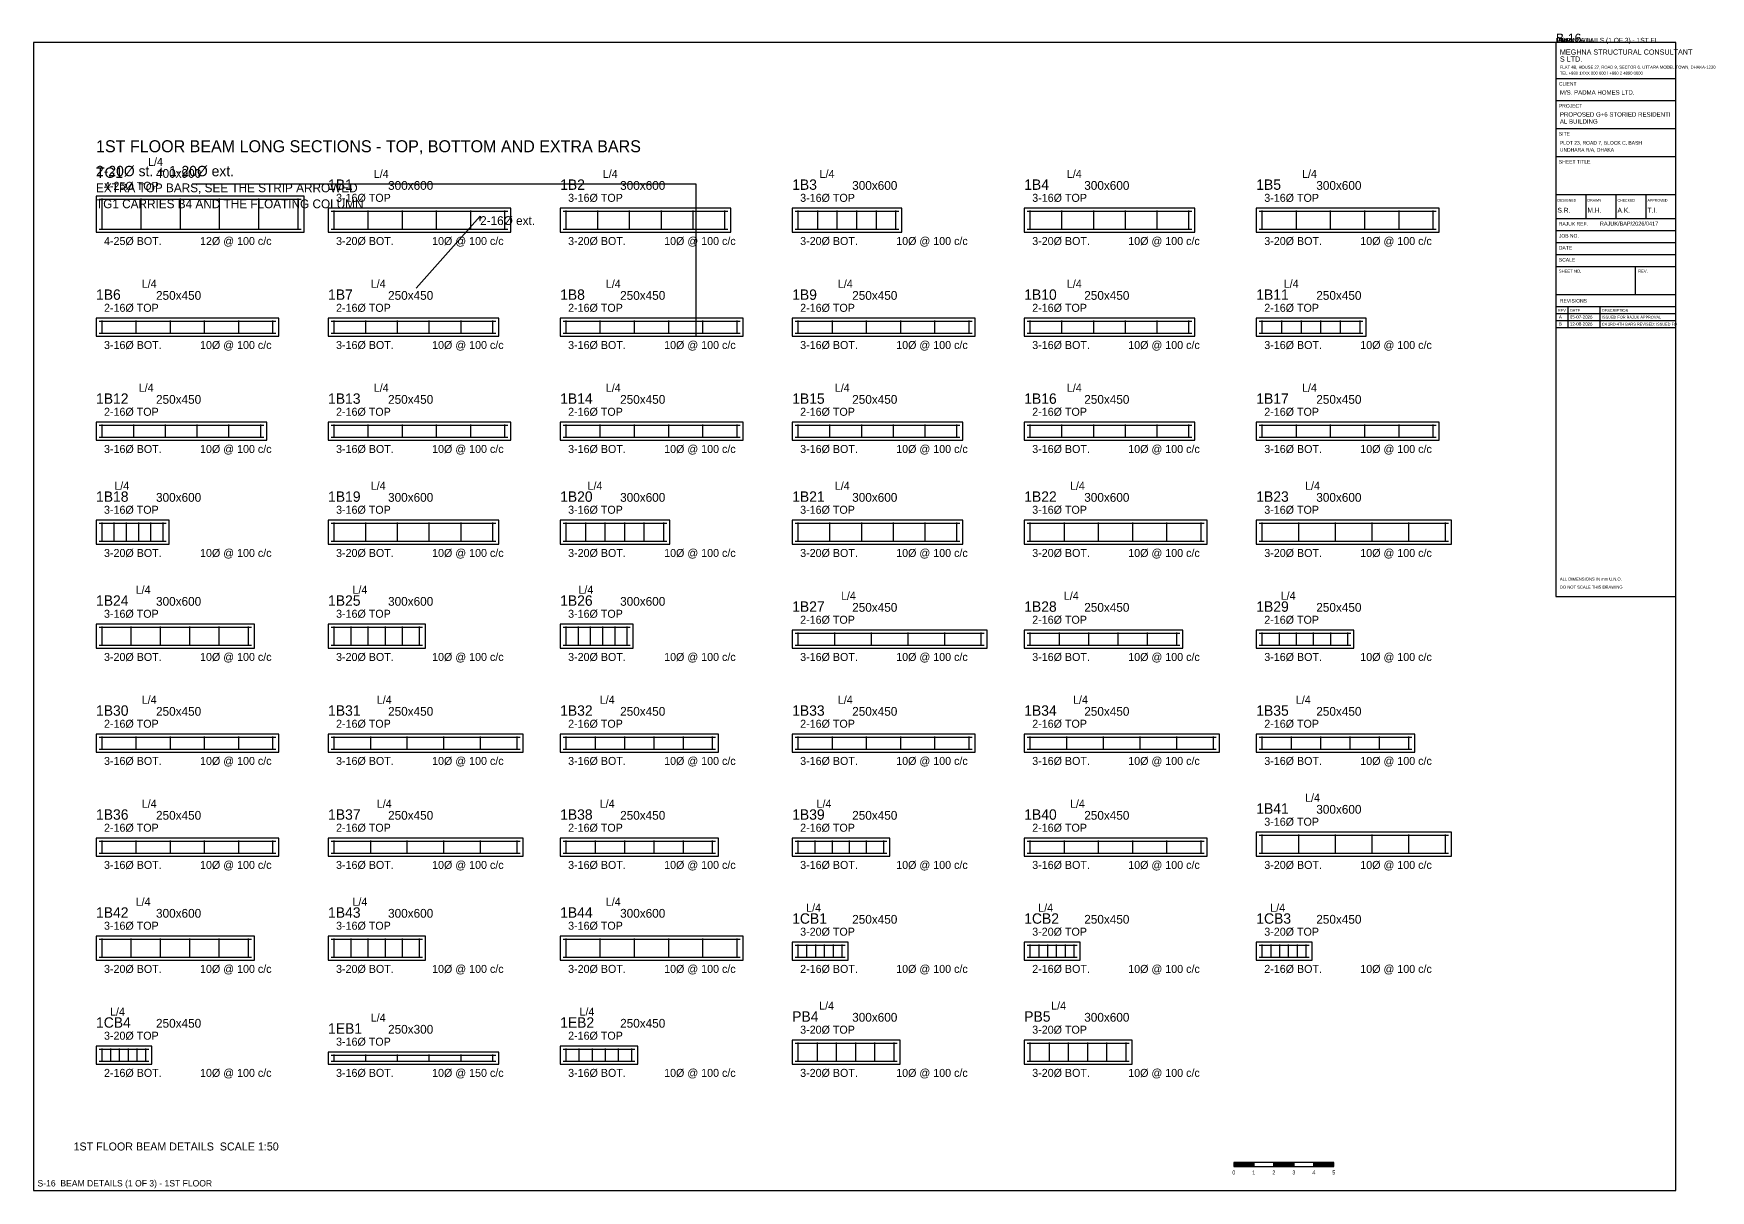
# Model space of a CAD drawing. Extents: x 1000 to 743527, y -207200 to 58857.
# Drawn here: x 1000 to 84827, y -137800 to -79943 of the extents above; entities that cross this region are included whole.
import ezdxf
from ezdxf import colors
from ezdxf.entities.mleader import LeaderData, LeaderLine
from ezdxf.enums import TextEntityAlignment as Align
from ezdxf.math import Vec2, Vec3

# ---------------------------------------------------------------- set-up
doc = ezdxf.new("R2010")
doc.units = 0
for name, color, linetype in [('Beam Line', 4, 'Continuous'), ('Dimension', 6, 'Continuous'), ('Rod-1', 6, 'Continuous'), ('Rod-2', 2, 'Continuous'), ('Rod-Stirrup', 3, 'Continuous'), ('Sheet', 7, 'Continuous'), ('Text-1', 7, 'Continuous'), ('Text-2', 7, 'Continuous'), ('TITLE', 7, 'Continuous')]:
    doc.layers.add(name, color=color, linetype=linetype)
doc.styles.add('OpenSansCondensed-Light', font='OpenSansCondensed-Light.ttf')
doc.dimstyles.new('EZDXF', dxfattribs={"dimtxt": 0.25, "dimasz": 0.175, "dimexe": 0.375, "dimexo": 0.125, "dimgap": 0.1, "dimtad": 1, "dimlfac": 100, "dimzin": 12, "dimdsep": 46, "dimtxsty": 'OpenSansCondensed-Light', "dimblk": 'ARCHTICK', "dimcen": 2.5, "dimazin": 3, "dimtfac": 0.5, "dimtmove": 2, "dimatfit": 3})

# ---------------------------------------------------------------- blocks, each defined once
blk = doc.blocks.new('TITLE_BLOCK')
at = {"layer": 'TITLE'}
for p, q in [((0, -18), (60, -18)), ((0, -29), (60, -29)), ((0, -43), (60, -43)), ((0, -57), (60, -57)), ((0, -76), (60, -76)), ((0, -76), (0, -88)), ((15, -76), (15, -88)), ((30, -76), (30, -88)), ((45, -76), (45, -88)), ((0, -88), (60, -88)), ((0, -94), (60, -94)), ((0, -100), (60, -100)), ((0, -106), (60, -106)), ((0, -112), (60, -112)), ((39.6, -112), (39.6, -126)), ((0, -126), (60, -126)), ((0, -132), (60, -132)), ((0, -132), (60, -132)), ((6, -132), (6, -142.5)), ((22, -132), (22, -142.5)), ((0, -135.5), (60, -135.5)), ((0, -139), (60, -139)), ((0, -142.5), (60, -142.5))]:
    blk.add_line(p, q, dxfattribs=at)
blk.add_lwpolyline([(0, -277), (60, -277), (60, 0), (0, 0)], close=True, dxfattribs=at)
at = {"layer": 'Text-1'}
for tag, height in [('JOBNO', 2), ('SCALE', 2), ('SHEETTITLE', 2.4), ('SHEETTITLE2', 2.4), ('DATE', 2), ('SHEETNO', 4.5), ('REV', 4.5)]:
    blk.add_attdef(tag, (0, 0), '', height=height, dxfattribs=at)
at = {"layer": 'TITLE'}
for s, height, p in [('S LTD.', 2.6, (2, -9.5)), ('MEGHNA STRUCTURAL CONSULTANT', 2.6, (2, -6)), ('TEL +880 1XXX 000 000 / +880 2 4890 0000', 1.5, (2, -16)), ('FLAT 4B, HOUSE 27, ROAD 9, SECTOR 6, UTTARA MODEL TOWN, DHAKA-1230', 1.5, (2, -13)), ('CLIENT', 1.8, (1.5, -21.5)), ('M/S. PADMA HOMES LTD.', 2.2, (2, -26)), ('PROJECT', 1.8, (1.5, -32.5)), ('AL BUILDING', 2.2, (2, -40.5)), ('PROPOSED G+6 STORIED RESIDENTI', 2.2, (2, -37)), ('SITE', 1.8, (1.5, -46.5)), ('PLOT 23, ROAD 7, BLOCK C, BASH', 1.8, (2, -51)), ('SHEET TITLE', 1.8, (1.5, -60.5)), ('UNDHARA R/A, DHAKA', 1.8, (2, -54.5)), ('DESIGNED', 1.3, (0.8, -79.5)), ('S.R.', 2.4, (0.8, -85)), ('DRAWN', 1.3, (15.8, -79.5)), ('M.H.', 2.4, (15.8, -85)), ('A.K.', 2.4, (30.8, -85)), ('CHECKED', 1.3, (30.8, -79.5)), ('APPROVED', 1.3, (45.8, -79.5)), ('T.I.', 2.4, (45.8, -85)), ('RAJUK REF.', 1.8, (1.5, -91.5)), ('RAJUK/BAP/2026/0417', 2, (22, -91.5)), ('JOB NO.', 1.8, (1.5, -97.5)), ('SCALE', 1.8, (1.5, -109.5)), ('DATE', 1.8, (1.5, -103.5)), ('SHEET NO.', 1.5, (1.5, -115)), ('REV.', 1.5, (41.1, -115)), ('REV', 1.4, (1, -134.6)), ('REVISIONS', 1.8, (2, -130)), ('DATE', 1.4, (7, -134.6)), ('DESCRIPTION', 1.4, (23, -134.6)), ('ALL DIMENSIONS IN mm U.N.O.', 1.5, (2, -269)), ('DO NOT SCALE THIS DRAWING', 1.5, (2, -273))]:
    blk.add_text(s, height=height, dxfattribs=at).set_placement(p)
blk = doc.blocks.new('SCALE_BAR')
at = {"layer": 'Sheet'}
h = blk.add_hatch(color=7, dxfattribs=at)
h.dxf.hatch_style = 1
h.paths.add_polyline_path([(0, 0), (10, 0), (10, 2), (0, 2)])
h = blk.add_hatch(color=7, dxfattribs=at)
h.dxf.hatch_style = 1
h.paths.add_polyline_path([(20, 0), (30, 0), (30, 2), (20, 2)])
h = blk.add_hatch(color=7, dxfattribs=at)
h.dxf.hatch_style = 1
h.paths.add_polyline_path([(40, 0), (50, 0), (50, 2), (40, 2)])
for points in [[(0, 0), (10, 0), (10, 2), (0, 2)], [(10, 0), (20, 0), (20, 2), (10, 2)], [(20, 0), (30, 0), (30, 2), (20, 2)], [(30, 0), (40, 0), (40, 2), (30, 2)], [(40, 0), (50, 0), (50, 2), (40, 2)]]:
    blk.add_lwpolyline(points, close=True, dxfattribs=at)
for s, p in [('0', (0, -4)), ('1', (10, -4)), ('2', (20, -4)), ('3', (30, -4)), ('4', (40, -4)), ('5', (50, -4))]:
    blk.add_text(s, height=2, dxfattribs=at).set_placement(p, align=Align.CENTER)
at = {"layer": 'Text-1'}
blk.add_attdef('UNIT', (0, 0), '', height=2, dxfattribs=at)
blk = doc.blocks.new('_ARCHTICK')
at = {"color": 0, "linetype": 'BYBLOCK', "const_width": 0.15}
blk.add_lwpolyline([(-0.5, -0.5), (0.5, 0.5)], dxfattribs=at)

msp = doc.modelspace()

# ---------------------------------------------------------------- linework, layer by layer
at = {"layer": 'Beam Line'}
for points in [[(4123.2, -89880), (14523.2, -89880), (14523.2, -88080), (4123.2, -88080)], [(15723.2, -89880), (24867.2, -89880), (24867.2, -88680), (15723.2, -88680)], [(27323.2, -89880), (35857.6, -89880), (35857.6, -88680), (27323.2, -88680)], [(38923.2, -89880), (44409.6, -89880), (44409.6, -88680), (38923.2, -88680)], [(50523.2, -89880), (59057.6, -89880), (59057.6, -88680), (50523.2, -88680)], [(62123.2, -89880), (71267.2, -89880), (71267.2, -88680), (62123.2, -88680)], [(4123.2, -95080), (13267.2, -95080), (13267.2, -94180), (4123.2, -94180)], [(15723.2, -95080), (24257.6, -95080), (24257.6, -94180), (15723.2, -94180)], [(27323.2, -95080), (36467.2, -95080), (36467.2, -94180), (27323.2, -94180)], [(38923.2, -95080), (48067.2, -95080), (48067.2, -94180), (38923.2, -94180)], [(50523.2, -95080), (59057.6, -95080), (59057.6, -94180), (50523.2, -94180)], [(62123.2, -95080), (67609.6, -95080), (67609.6, -94180), (62123.2, -94180)], [(4123.2, -100280), (12657.6, -100280), (12657.6, -99380), (4123.2, -99380)], [(15723.2, -100280), (24867.2, -100280), (24867.2, -99380), (15723.2, -99380)], [(27323.2, -100280), (36467.2, -100280), (36467.2, -99380), (27323.2, -99380)], [(38923.2, -100280), (47457.6, -100280), (47457.6, -99380), (38923.2, -99380)], [(50523.2, -100280), (59057.6, -100280), (59057.6, -99380), (50523.2, -99380)], [(62123.2, -100280), (71267.2, -100280), (71267.2, -99380), (62123.2, -99380)], [(4123.2, -105480), (7780.8, -105480), (7780.8, -104280), (4123.2, -104280)], [(15723.2, -105480), (24257.6, -105480), (24257.6, -104280), (15723.2, -104280)], [(27323.2, -105480), (32809.6, -105480), (32809.6, -104280), (27323.2, -104280)], [(38923.2, -105480), (47457.6, -105480), (47457.6, -104280), (38923.2, -104280)], [(50523.2, -105480), (59667.2, -105480), (59667.2, -104280), (50523.2, -104280)], [(62123.2, -105480), (71876.8, -105480), (71876.8, -104280), (62123.2, -104280)], [(4123.2, -110680), (12048, -110680), (12048, -109480), (4123.2, -109480)], [(15723.2, -110680), (20600, -110680), (20600, -109480), (15723.2, -109480)], [(27323.2, -110680), (30980.8, -110680), (30980.8, -109480), (27323.2, -109480)], [(38923.2, -110680), (48676.8, -110680), (48676.8, -109780), (38923.2, -109780)], [(50523.2, -110680), (58448, -110680), (58448, -109780), (50523.2, -109780)], [(62123.2, -110680), (67000, -110680), (67000, -109780), (62123.2, -109780)], [(4123.2, -115880), (13267.2, -115880), (13267.2, -114980), (4123.2, -114980)], [(15723.2, -115880), (25476.8, -115880), (25476.8, -114980), (15723.2, -114980)], [(27323.2, -115880), (35248, -115880), (35248, -114980), (27323.2, -114980)], [(38923.2, -115880), (48067.2, -115880), (48067.2, -114980), (38923.2, -114980)], [(50523.2, -115880), (60276.8, -115880), (60276.8, -114980), (50523.2, -114980)], [(62123.2, -115880), (70048, -115880), (70048, -114980), (62123.2, -114980)], [(4123.2, -121080), (13267.2, -121080), (13267.2, -120180), (4123.2, -120180)], [(15723.2, -121080), (25476.8, -121080), (25476.8, -120180), (15723.2, -120180)], [(27323.2, -121080), (35248, -121080), (35248, -120180), (27323.2, -120180)], [(38923.2, -121080), (43800, -121080), (43800, -120180), (38923.2, -120180)], [(50523.2, -121080), (59667.2, -121080), (59667.2, -120180), (50523.2, -120180)], [(62123.2, -121080), (71876.8, -121080), (71876.8, -119880), (62123.2, -119880)], [(4123.2, -126280), (12048, -126280), (12048, -125080), (4123.2, -125080)], [(15723.2, -126280), (20600, -126280), (20600, -125080), (15723.2, -125080)], [(27323.2, -126280), (36467.2, -126280), (36467.2, -125080), (27323.2, -125080)], [(38923.2, -126280), (41721.2, -126280), (41721.2, -125380), (38923.2, -125380)], [(50523.2, -126280), (53321.2, -126280), (53321.2, -125380), (50523.2, -125380)], [(62123.2, -126280), (64921.2, -126280), (64921.2, -125380), (62123.2, -125380)], [(4123.2, -131480), (6921.2, -131480), (6921.2, -130580), (4123.2, -130580)], [(27323.2, -131480), (31202.7, -131480), (31202.7, -130580), (27323.2, -130580)], [(38923.2, -131480), (44316.3, -131480), (44316.3, -130280), (38923.2, -130280)], [(50523.2, -131480), (55916.3, -131480), (55916.3, -130280), (50523.2, -130280)], [(15723.2, -131480), (24257.6, -131480), (24257.6, -130880), (15723.2, -130880)]]:
    msp.add_lwpolyline(points, close=True, dxfattribs=at)
at = {"layer": 'Rod-1'}
for p, q in [((4275.2, -88232), (14371.2, -88232)), ((15875.2, -88832), (24715.2, -88832)), ((27475.2, -88832), (35705.6, -88832)), ((39075.2, -88832), (44257.6, -88832)), ((50675.2, -88832), (58905.6, -88832)), ((62275.2, -88832), (71115.2, -88832)), ((4275.2, -94332), (13115.2, -94332)), ((15875.2, -94332), (24105.6, -94332)), ((27475.2, -94332), (36315.2, -94332)), ((39075.2, -94332), (47915.2, -94332)), ((50675.2, -94332), (58905.6, -94332)), ((62275.2, -94332), (67457.6, -94332)), ((4275.2, -99532), (12505.6, -99532)), ((15875.2, -99532), (24715.2, -99532)), ((27475.2, -99532), (36315.2, -99532)), ((39075.2, -99532), (47305.6, -99532)), ((50675.2, -99532), (58905.6, -99532)), ((62275.2, -99532), (71115.2, -99532)), ((4275.2, -104432), (7628.8, -104432)), ((15875.2, -104432), (24105.6, -104432)), ((27475.2, -104432), (32657.6, -104432)), ((39075.2, -104432), (47305.6, -104432)), ((50675.2, -104432), (59515.2, -104432)), ((62275.2, -104432), (71724.8, -104432)), ((4275.2, -109632), (11896, -109632)), ((15875.2, -109632), (20448, -109632)), ((27475.2, -109632), (30828.8, -109632)), ((39075.2, -109932), (48524.8, -109932)), ((50675.2, -109932), (58296, -109932)), ((62275.2, -109932), (66848, -109932)), ((4275.2, -115132), (13115.2, -115132)), ((15875.2, -115132), (25324.8, -115132)), ((27475.2, -115132), (35096, -115132)), ((39075.2, -115132), (47915.2, -115132)), ((50675.2, -115132), (60124.8, -115132)), ((62275.2, -115132), (69896, -115132)), ((4275.2, -120332), (13115.2, -120332)), ((15875.2, -120332), (25324.8, -120332)), ((27475.2, -120332), (35096, -120332)), ((39075.2, -120332), (43648, -120332)), ((50675.2, -120332), (59515.2, -120332)), ((62275.2, -120032), (71724.8, -120032)), ((4275.2, -125232), (11896, -125232)), ((15875.2, -125232), (20448, -125232)), ((27475.2, -125232), (36315.2, -125232)), ((39075.2, -125532), (41569.2, -125532)), ((50675.2, -125532), (53169.2, -125532)), ((62275.2, -125532), (64769.2, -125532)), ((4275.2, -130732), (6769.2, -130732)), ((27475.2, -130732), (31050.7, -130732)), ((39075.2, -130432), (44164.3, -130432)), ((50675.2, -130432), (55764.3, -130432)), ((15875.2, -131032), (24105.6, -131032))]:
    msp.add_line(p, q, dxfattribs=at)
at = {"layer": 'Rod-2'}
for p, q in [((4275.2, -89728), (14371.2, -89728)), ((15875.2, -89728), (24715.2, -89728)), ((27475.2, -89728), (35705.6, -89728)), ((39075.2, -89728), (44257.6, -89728)), ((50675.2, -89728), (58905.6, -89728)), ((62275.2, -89728), (71115.2, -89728)), ((4275.2, -94928), (13115.2, -94928)), ((15875.2, -94928), (24105.6, -94928)), ((27475.2, -94928), (36315.2, -94928)), ((39075.2, -94928), (47915.2, -94928)), ((50675.2, -94928), (58905.6, -94928)), ((62275.2, -94928), (67457.6, -94928)), ((4275.2, -100128), (12505.6, -100128)), ((15875.2, -100128), (24715.2, -100128)), ((27475.2, -100128), (36315.2, -100128)), ((39075.2, -100128), (47305.6, -100128)), ((50675.2, -100128), (58905.6, -100128)), ((62275.2, -100128), (71115.2, -100128)), ((4275.2, -105328), (7628.8, -105328)), ((15875.2, -105328), (24105.6, -105328)), ((27475.2, -105328), (32657.6, -105328)), ((39075.2, -105328), (47305.6, -105328)), ((50675.2, -105328), (59515.2, -105328)), ((62275.2, -105328), (71724.8, -105328)), ((4275.2, -110528), (11896, -110528)), ((15875.2, -110528), (20448, -110528)), ((27475.2, -110528), (30828.8, -110528)), ((39075.2, -110528), (48524.8, -110528)), ((50675.2, -110528), (58296, -110528)), ((62275.2, -110528), (66848, -110528)), ((4275.2, -115728), (13115.2, -115728)), ((15875.2, -115728), (25324.8, -115728)), ((27475.2, -115728), (35096, -115728)), ((39075.2, -115728), (47915.2, -115728)), ((50675.2, -115728), (60124.8, -115728)), ((62275.2, -115728), (69896, -115728)), ((4275.2, -120928), (13115.2, -120928)), ((15875.2, -120928), (25324.8, -120928)), ((27475.2, -120928), (35096, -120928)), ((39075.2, -120928), (43648, -120928)), ((50675.2, -120928), (59515.2, -120928)), ((62275.2, -120928), (71724.8, -120928)), ((4275.2, -126128), (11896, -126128)), ((15875.2, -126128), (20448, -126128)), ((27475.2, -126128), (36315.2, -126128)), ((39075.2, -126128), (41569.2, -126128)), ((50675.2, -126128), (53169.2, -126128)), ((62275.2, -126128), (64769.2, -126128)), ((4275.2, -131328), (6769.2, -131328)), ((15875.2, -131328), (24105.6, -131328)), ((27475.2, -131328), (31050.7, -131328)), ((39075.2, -131328), (44164.3, -131328)), ((50675.2, -131328), (55764.3, -131328))]:
    msp.add_line(p, q, dxfattribs=at)
at = {"layer": 'Rod-Stirrup'}
for p, q in [((4423.2, -89760), (4423.2, -88200)), ((6383.2, -89760), (6383.2, -88200)), ((8343.2, -89760), (8343.2, -88200)), ((10303.2, -89760), (10303.2, -88200)), ((12263.2, -89760), (12263.2, -88200)), ((14223.2, -89760), (14223.2, -88200)), ((16023.2, -89760), (16023.2, -88800)), ((17732, -89760), (17732, -88800)), ((19440.8, -89760), (19440.8, -88800)), ((21149.6, -89760), (21149.6, -88800)), ((22858.4, -89760), (22858.4, -88800)), ((24567.2, -89760), (24567.2, -88800)), ((27623.2, -89760), (27623.2, -88800)), ((29210.1, -89760), (29210.1, -88800)), ((30797, -89760), (30797, -88800)), ((32383.8, -89760), (32383.8, -88800)), ((33970.7, -89760), (33970.7, -88800)), ((35557.6, -89760), (35557.6, -88800)), ((39223.2, -89760), (39223.2, -88800)), ((40200.5, -89760), (40200.5, -88800)), ((41177.8, -89760), (41177.8, -88800)), ((42155, -89760), (42155, -88800)), ((43132.3, -89760), (43132.3, -88800)), ((44109.6, -89760), (44109.6, -88800)), ((50823.2, -89760), (50823.2, -88800)), ((52410.1, -89760), (52410.1, -88800)), ((53997, -89760), (53997, -88800)), ((55583.8, -89760), (55583.8, -88800)), ((57170.7, -89760), (57170.7, -88800)), ((58757.6, -89760), (58757.6, -88800)), ((62423.2, -89760), (62423.2, -88800)), ((64132, -89760), (64132, -88800)), ((65840.8, -89760), (65840.8, -88800)), ((67549.6, -89760), (67549.6, -88800)), ((69258.4, -89760), (69258.4, -88800)), ((70967.2, -89760), (70967.2, -88800)), ((4423.2, -94960), (4423.2, -94300)), ((6132, -94960), (6132, -94300)), ((7840.8, -94960), (7840.8, -94300)), ((9549.6, -94960), (9549.6, -94300)), ((11258.4, -94960), (11258.4, -94300)), ((12967.2, -94960), (12967.2, -94300)), ((16023.2, -94960), (16023.2, -94300)), ((17610.1, -94960), (17610.1, -94300)), ((19197, -94960), (19197, -94300)), ((20783.8, -94960), (20783.8, -94300)), ((22370.7, -94960), (22370.7, -94300)), ((23957.6, -94960), (23957.6, -94300)), ((27623.2, -94960), (27623.2, -94300)), ((29332, -94960), (29332, -94300)), ((31040.8, -94960), (31040.8, -94300)), ((32749.6, -94960), (32749.6, -94300)), ((34458.4, -94960), (34458.4, -94300)), ((36167.2, -94960), (36167.2, -94300)), ((39223.2, -94960), (39223.2, -94300)), ((40932, -94960), (40932, -94300)), ((42640.8, -94960), (42640.8, -94300)), ((44349.6, -94960), (44349.6, -94300)), ((46058.4, -94960), (46058.4, -94300)), ((47767.2, -94960), (47767.2, -94300)), ((50823.2, -94960), (50823.2, -94300)), ((52410.1, -94960), (52410.1, -94300)), ((53997, -94960), (53997, -94300)), ((55583.8, -94960), (55583.8, -94300)), ((57170.7, -94960), (57170.7, -94300)), ((58757.6, -94960), (58757.6, -94300)), ((62423.2, -94960), (62423.2, -94300)), ((63400.5, -94960), (63400.5, -94300)), ((64377.8, -94960), (64377.8, -94300)), ((65355, -94960), (65355, -94300)), ((66332.3, -94960), (66332.3, -94300)), ((67309.6, -94960), (67309.6, -94300)), ((4423.2, -100160), (4423.2, -99500)), ((6010.1, -100160), (6010.1, -99500)), ((7597, -100160), (7597, -99500)), ((9183.8, -100160), (9183.8, -99500)), ((10770.7, -100160), (10770.7, -99500)), ((12357.6, -100160), (12357.6, -99500)), ((16023.2, -100160), (16023.2, -99500)), ((17732, -100160), (17732, -99500)), ((19440.8, -100160), (19440.8, -99500)), ((21149.6, -100160), (21149.6, -99500)), ((22858.4, -100160), (22858.4, -99500)), ((24567.2, -100160), (24567.2, -99500)), ((27623.2, -100160), (27623.2, -99500)), ((29332, -100160), (29332, -99500)), ((31040.8, -100160), (31040.8, -99500)), ((32749.6, -100160), (32749.6, -99500)), ((34458.4, -100160), (34458.4, -99500)), ((36167.2, -100160), (36167.2, -99500)), ((39223.2, -100160), (39223.2, -99500)), ((40810.1, -100160), (40810.1, -99500)), ((42397, -100160), (42397, -99500)), ((43983.8, -100160), (43983.8, -99500)), ((45570.7, -100160), (45570.7, -99500)), ((47157.6, -100160), (47157.6, -99500)), ((50823.2, -100160), (50823.2, -99500)), ((52410.1, -100160), (52410.1, -99500)), ((53997, -100160), (53997, -99500)), ((55583.8, -100160), (55583.8, -99500)), ((57170.7, -100160), (57170.7, -99500)), ((58757.6, -100160), (58757.6, -99500)), ((62423.2, -100160), (62423.2, -99500)), ((64132, -100160), (64132, -99500)), ((65840.8, -100160), (65840.8, -99500)), ((67549.6, -100160), (67549.6, -99500)), ((69258.4, -100160), (69258.4, -99500)), ((70967.2, -100160), (70967.2, -99500)), ((4423.2, -105360), (4423.2, -104400)), ((5034.7, -105360), (5034.7, -104400)), ((5646.2, -105360), (5646.2, -104400)), ((6257.8, -105360), (6257.8, -104400)), ((6869.3, -105360), (6869.3, -104400)), ((7480.8, -105360), (7480.8, -104400)), ((16023.2, -105360), (16023.2, -104400)), ((17610.1, -105360), (17610.1, -104400)), ((19197, -105360), (19197, -104400)), ((20783.8, -105360), (20783.8, -104400)), ((22370.7, -105360), (22370.7, -104400)), ((23957.6, -105360), (23957.6, -104400)), ((27623.2, -105360), (27623.2, -104400)), ((28600.5, -105360), (28600.5, -104400)), ((29577.8, -105360), (29577.8, -104400)), ((30555, -105360), (30555, -104400)), ((31532.3, -105360), (31532.3, -104400)), ((32509.6, -105360), (32509.6, -104400)), ((39223.2, -105360), (39223.2, -104400)), ((40810.1, -105360), (40810.1, -104400)), ((42397, -105360), (42397, -104400)), ((43983.8, -105360), (43983.8, -104400)), ((45570.7, -105360), (45570.7, -104400)), ((47157.6, -105360), (47157.6, -104400)), ((50823.2, -105360), (50823.2, -104400)), ((52532, -105360), (52532, -104400)), ((54240.8, -105360), (54240.8, -104400)), ((55949.6, -105360), (55949.6, -104400)), ((57658.4, -105360), (57658.4, -104400)), ((59367.2, -105360), (59367.2, -104400)), ((62423.2, -105360), (62423.2, -104400)), ((64253.9, -105360), (64253.9, -104400)), ((66084.6, -105360), (66084.6, -104400)), ((67915.4, -105360), (67915.4, -104400)), ((69746.1, -105360), (69746.1, -104400)), ((71576.8, -105360), (71576.8, -104400)), ((4423.2, -110560), (4423.2, -109600)), ((5888.2, -110560), (5888.2, -109600)), ((7353.1, -110560), (7353.1, -109600)), ((8818.1, -110560), (8818.1, -109600)), ((10283, -110560), (10283, -109600)), ((11748, -110560), (11748, -109600)), ((16023.2, -110560), (16023.2, -109600)), ((16878.6, -110560), (16878.6, -109600)), ((17733.9, -110560), (17733.9, -109600)), ((18589.3, -110560), (18589.3, -109600)), ((19444.6, -110560), (19444.6, -109600)), ((20300, -110560), (20300, -109600)), ((27623.2, -110560), (27623.2, -109600)), ((28234.7, -110560), (28234.7, -109600)), ((28846.2, -110560), (28846.2, -109600)), ((29457.8, -110560), (29457.8, -109600)), ((30069.3, -110560), (30069.3, -109600)), ((30680.8, -110560), (30680.8, -109600)), ((39223.2, -110560), (39223.2, -109900)), ((41053.9, -110560), (41053.9, -109900)), ((42884.6, -110560), (42884.6, -109900)), ((44715.4, -110560), (44715.4, -109900)), ((46546.1, -110560), (46546.1, -109900)), ((48376.8, -110560), (48376.8, -109900)), ((50823.2, -110560), (50823.2, -109900)), ((52288.2, -110560), (52288.2, -109900)), ((53753.1, -110560), (53753.1, -109900)), ((55218.1, -110560), (55218.1, -109900)), ((56683, -110560), (56683, -109900)), ((58148, -110560), (58148, -109900)), ((62423.2, -110560), (62423.2, -109900)), ((63278.6, -110560), (63278.6, -109900)), ((64133.9, -110560), (64133.9, -109900)), ((64989.3, -110560), (64989.3, -109900)), ((65844.6, -110560), (65844.6, -109900)), ((66700, -110560), (66700, -109900)), ((4423.2, -115760), (4423.2, -115100)), ((6132, -115760), (6132, -115100)), ((7840.8, -115760), (7840.8, -115100)), ((9549.6, -115760), (9549.6, -115100)), ((11258.4, -115760), (11258.4, -115100)), ((12967.2, -115760), (12967.2, -115100)), ((16023.2, -115760), (16023.2, -115100)), ((17853.9, -115760), (17853.9, -115100)), ((19684.6, -115760), (19684.6, -115100)), ((21515.4, -115760), (21515.4, -115100)), ((23346.1, -115760), (23346.1, -115100)), ((25176.8, -115760), (25176.8, -115100)), ((27623.2, -115760), (27623.2, -115100)), ((29088.2, -115760), (29088.2, -115100)), ((30553.1, -115760), (30553.1, -115100)), ((32018.1, -115760), (32018.1, -115100)), ((33483, -115760), (33483, -115100)), ((34948, -115760), (34948, -115100)), ((39223.2, -115760), (39223.2, -115100)), ((40932, -115760), (40932, -115100)), ((42640.8, -115760), (42640.8, -115100)), ((44349.6, -115760), (44349.6, -115100)), ((46058.4, -115760), (46058.4, -115100)), ((47767.2, -115760), (47767.2, -115100)), ((50823.2, -115760), (50823.2, -115100)), ((52653.9, -115760), (52653.9, -115100)), ((54484.6, -115760), (54484.6, -115100)), ((56315.4, -115760), (56315.4, -115100)), ((58146.1, -115760), (58146.1, -115100)), ((59976.8, -115760), (59976.8, -115100)), ((62423.2, -115760), (62423.2, -115100)), ((63888.2, -115760), (63888.2, -115100)), ((65353.1, -115760), (65353.1, -115100)), ((66818.1, -115760), (66818.1, -115100)), ((68283, -115760), (68283, -115100)), ((69748, -115760), (69748, -115100)), ((4423.2, -120960), (4423.2, -120300)), ((6132, -120960), (6132, -120300)), ((7840.8, -120960), (7840.8, -120300)), ((9549.6, -120960), (9549.6, -120300)), ((11258.4, -120960), (11258.4, -120300)), ((12967.2, -120960), (12967.2, -120300)), ((16023.2, -120960), (16023.2, -120300)), ((17853.9, -120960), (17853.9, -120300)), ((19684.6, -120960), (19684.6, -120300)), ((21515.4, -120960), (21515.4, -120300)), ((23346.1, -120960), (23346.1, -120300)), ((25176.8, -120960), (25176.8, -120300)), ((27623.2, -120960), (27623.2, -120300)), ((29088.2, -120960), (29088.2, -120300)), ((30553.1, -120960), (30553.1, -120300)), ((32018.1, -120960), (32018.1, -120300)), ((33483, -120960), (33483, -120300)), ((34948, -120960), (34948, -120300)), ((39223.2, -120960), (39223.2, -120300)), ((40078.6, -120960), (40078.6, -120300)), ((40933.9, -120960), (40933.9, -120300)), ((41789.3, -120960), (41789.3, -120300)), ((42644.6, -120960), (42644.6, -120300)), ((43500, -120960), (43500, -120300)), ((50823.2, -120960), (50823.2, -120300)), ((52532, -120960), (52532, -120300)), ((54240.8, -120960), (54240.8, -120300)), ((55949.6, -120960), (55949.6, -120300)), ((57658.4, -120960), (57658.4, -120300)), ((59367.2, -120960), (59367.2, -120300)), ((62423.2, -120960), (62423.2, -120000)), ((64253.9, -120960), (64253.9, -120000)), ((66084.6, -120960), (66084.6, -120000)), ((67915.4, -120960), (67915.4, -120000)), ((69746.1, -120960), (69746.1, -120000)), ((71576.8, -120960), (71576.8, -120000)), ((4423.2, -126160), (4423.2, -125200)), ((5888.2, -126160), (5888.2, -125200)), ((7353.1, -126160), (7353.1, -125200)), ((8818.1, -126160), (8818.1, -125200)), ((10283, -126160), (10283, -125200)), ((11748, -126160), (11748, -125200)), ((16023.2, -126160), (16023.2, -125200)), ((16878.6, -126160), (16878.6, -125200)), ((17733.9, -126160), (17733.9, -125200)), ((18589.3, -126160), (18589.3, -125200)), ((19444.6, -126160), (19444.6, -125200)), ((20300, -126160), (20300, -125200)), ((27623.2, -126160), (27623.2, -125200)), ((29332, -126160), (29332, -125200)), ((31040.8, -126160), (31040.8, -125200)), ((32749.6, -126160), (32749.6, -125200)), ((34458.4, -126160), (34458.4, -125200)), ((36167.2, -126160), (36167.2, -125200)), ((39223.2, -126160), (39223.2, -125500)), ((39662.8, -126160), (39662.8, -125500)), ((40102.4, -126160), (40102.4, -125500)), ((40542, -126160), (40542, -125500)), ((40981.6, -126160), (40981.6, -125500)), ((41421.2, -126160), (41421.2, -125500)), ((50823.2, -126160), (50823.2, -125500)), ((51262.8, -126160), (51262.8, -125500)), ((51702.4, -126160), (51702.4, -125500)), ((52142, -126160), (52142, -125500)), ((52581.6, -126160), (52581.6, -125500)), ((53021.2, -126160), (53021.2, -125500)), ((62423.2, -126160), (62423.2, -125500)), ((62862.8, -126160), (62862.8, -125500)), ((63302.4, -126160), (63302.4, -125500)), ((63742, -126160), (63742, -125500)), ((64181.6, -126160), (64181.6, -125500)), ((64621.2, -126160), (64621.2, -125500)), ((4423.2, -131360), (4423.2, -130700)), ((4862.8, -131360), (4862.8, -130700)), ((5302.4, -131360), (5302.4, -130700)), ((5742, -131360), (5742, -130700)), ((6181.6, -131360), (6181.6, -130700)), ((6621.2, -131360), (6621.2, -130700)), ((27623.2, -131360), (27623.2, -130700)), ((28279.1, -131360), (28279.1, -130700)), ((28935, -131360), (28935, -130700)), ((29590.9, -131360), (29590.9, -130700)), ((30246.8, -131360), (30246.8, -130700)), ((30902.7, -131360), (30902.7, -130700)), ((39223.2, -131360), (39223.2, -130400)), ((40181.8, -131360), (40181.8, -130400)), ((41140.5, -131360), (41140.5, -130400)), ((42099.1, -131360), (42099.1, -130400)), ((43057.7, -131360), (43057.7, -130400)), ((44016.3, -131360), (44016.3, -130400)), ((50823.2, -131360), (50823.2, -130400)), ((51781.8, -131360), (51781.8, -130400)), ((52740.5, -131360), (52740.5, -130400)), ((53699.1, -131360), (53699.1, -130400)), ((54657.7, -131360), (54657.7, -130400)), ((55616.3, -131360), (55616.3, -130400)), ((16023.2, -131360), (16023.2, -131000)), ((17610.1, -131360), (17610.1, -131000)), ((19197, -131360), (19197, -131000)), ((20783.8, -131360), (20783.8, -131000)), ((22370.7, -131360), (22370.7, -131000)), ((23957.6, -131360), (23957.6, -131000))]:
    msp.add_line(p, q, dxfattribs=at)
at = {"layer": 'Sheet'}
msp.add_lwpolyline([(1000, -137800), (83100, -137800), (83100, -80400), (1000, -80400)], close=True, dxfattribs=at)

# ---------------------------------------------------------------- block references
at = {"layer": 'Sheet', "xscale": 100, "yscale": 100}
msp.add_blockref('SCALE_BAR', (61000, -136600), dxfattribs=at).add_auto_attribs({'UNIT': 'm'})
at = {"layer": 'TITLE', "xscale": 100, "yscale": 100}
msp.add_blockref('TITLE_BLOCK', (77100, -80400), dxfattribs=at).add_auto_attribs({'SHEETTITLE': 'BEAM DETAILS (1 OF 3) - 1ST FL', 'SHEETTITLE2': 'OOR', 'JOBNO': 'MSC-2026-041', 'DATE': '12-08-2026', 'SCALE': '1:50', 'SHEETNO': 'S-16', 'REV': 'B'})

# ---------------------------------------------------------------- texts
at = {"layer": 'Sheet'}
for s, height, p in [('1ST FLOOR BEAM LONG SECTIONS - TOP, BOTTOM AND EXTRA BARS', 600, (4123.2, -85880)), ('1ST FLOOR BEAM DETAILS  SCALE 1:50', 400, (3000, -135800)), ('S-16  BEAM DETAILS (1 OF 3) - 1ST FLOOR', 320, (1200, -137600))]:
    msp.add_text(s, height=height, dxfattribs=at).set_placement(p)
at = {"layer": 'Text-1'}
for s, height, p in [('TG1', 520, (4123.2, -87160)), ('400x900', 440, (7123.2, -87160)), ('1B1', 520, (15723.2, -87760)), ('300x600', 440, (18723.2, -87760)), ('1B2', 520, (27323.2, -87760)), ('300x600', 440, (30323.2, -87760)), ('1B3', 520, (38923.2, -87760)), ('300x600', 440, (41923.2, -87760)), ('1B4', 520, (50523.2, -87760)), ('300x600', 440, (53523.2, -87760)), ('1B5', 520, (62123.2, -87760)), ('300x600', 440, (65123.2, -87760)), ('1B6', 520, (4123.2, -93260)), ('250x450', 440, (7123.2, -93260)), ('1B7', 520, (15723.2, -93260)), ('250x450', 440, (18723.2, -93260)), ('1B8', 520, (27323.2, -93260)), ('250x450', 440, (30323.2, -93260)), ('1B9', 520, (38923.2, -93260)), ('250x450', 440, (41923.2, -93260)), ('1B10', 520, (50523.2, -93260)), ('250x450', 440, (53523.2, -93260)), ('1B11', 520, (62123.2, -93260)), ('250x450', 440, (65123.2, -93260)), ('1B12', 520, (4123.2, -98460)), ('250x450', 440, (7123.2, -98460)), ('1B13', 520, (15723.2, -98460)), ('250x450', 440, (18723.2, -98460)), ('1B14', 520, (27323.2, -98460)), ('250x450', 440, (30323.2, -98460)), ('1B15', 520, (38923.2, -98460)), ('250x450', 440, (41923.2, -98460)), ('1B16', 520, (50523.2, -98460)), ('250x450', 440, (53523.2, -98460)), ('1B17', 520, (62123.2, -98460)), ('250x450', 440, (65123.2, -98460)), ('1B18', 520, (4123.2, -103360)), ('300x600', 440, (7123.2, -103360)), ('1B19', 520, (15723.2, -103360)), ('300x600', 440, (18723.2, -103360)), ('1B20', 520, (27323.2, -103360)), ('300x600', 440, (30323.2, -103360)), ('1B21', 520, (38923.2, -103360)), ('300x600', 440, (41923.2, -103360)), ('1B22', 520, (50523.2, -103360)), ('300x600', 440, (53523.2, -103360)), ('1B23', 520, (62123.2, -103360)), ('300x600', 440, (65123.2, -103360)), ('1B24', 520, (4123.2, -108560)), ('300x600', 440, (7123.2, -108560)), ('1B25', 520, (15723.2, -108560)), ('300x600', 440, (18723.2, -108560)), ('1B26', 520, (27323.2, -108560)), ('300x600', 440, (30323.2, -108560)), ('1B27', 520, (38923.2, -108860)), ('250x450', 440, (41923.2, -108860)), ('1B28', 520, (50523.2, -108860)), ('250x450', 440, (53523.2, -108860)), ('1B29', 520, (62123.2, -108860)), ('250x450', 440, (65123.2, -108860)), ('1B30', 520, (4123.2, -114060)), ('250x450', 440, (7123.2, -114060)), ('1B31', 520, (15723.2, -114060)), ('250x450', 440, (18723.2, -114060)), ('1B32', 520, (27323.2, -114060)), ('250x450', 440, (30323.2, -114060)), ('1B33', 520, (38923.2, -114060)), ('250x450', 440, (41923.2, -114060)), ('1B34', 520, (50523.2, -114060)), ('250x450', 440, (53523.2, -114060)), ('1B35', 520, (62123.2, -114060)), ('250x450', 440, (65123.2, -114060)), ('1B36', 520, (4123.2, -119260)), ('250x450', 440, (7123.2, -119260)), ('1B37', 520, (15723.2, -119260)), ('250x450', 440, (18723.2, -119260)), ('1B38', 520, (27323.2, -119260)), ('250x450', 440, (30323.2, -119260)), ('1B39', 520, (38923.2, -119260)), ('250x450', 440, (41923.2, -119260)), ('1B40', 520, (50523.2, -119260)), ('250x450', 440, (53523.2, -119260)), ('1B41', 520, (62123.2, -118960)), ('300x600', 440, (65123.2, -118960)), ('1B42', 520, (4123.2, -124160)), ('300x600', 440, (7123.2, -124160)), ('1B43', 520, (15723.2, -124160)), ('300x600', 440, (18723.2, -124160)), ('1B44', 520, (27323.2, -124160)), ('300x600', 440, (30323.2, -124160)), ('1CB1', 520, (38923.2, -124460)), ('250x450', 440, (41923.2, -124460)), ('1CB2', 520, (50523.2, -124460)), ('250x450', 440, (53523.2, -124460)), ('1CB3', 520, (62123.2, -124460)), ('250x450', 440, (65123.2, -124460)), ('PB4', 520, (38923.2, -129360)), ('300x600', 440, (41923.2, -129360)), ('PB5', 520, (50523.2, -129360)), ('300x600', 440, (53523.2, -129360)), ('1CB4', 520, (4123.2, -129660)), ('250x450', 440, (7123.2, -129660)), ('1EB1', 520, (15723.2, -129960)), ('250x300', 440, (18723.2, -129960)), ('1EB2', 520, (27323.2, -129660)), ('250x450', 440, (30323.2, -129660))]:
    msp.add_text(s, height=height, dxfattribs=at).set_placement(p)
at = {"layer": 'Text-2'}
for s, height, p in [('L/4', 400, (6723.2, -86560)), ('2-20%%C st. + 1-20%%C ext.', 520, (4123.2, -87080)), ('L/4', 400, (18009.2, -87160)), ('L/4', 400, (29456.8, -87160)), ('L/4', 400, (40294.8, -87160)), ('L/4', 400, (52656.8, -87160)), ('L/4', 400, (64409.2, -87160)), ('EXTRA TOP BARS, SEE THE STRIP ARROWED', 440, (4123.2, -87880)), ('4-25%%C TOP', 400, (4523.2, -87760)), ('3-16%%C TOP', 400, (16123.2, -88360)), ('3-16%%C TOP', 400, (27723.2, -88360)), ('3-16%%C TOP', 400, (39323.2, -88360)), ('3-16%%C TOP', 400, (50923.2, -88360)), ('3-16%%C TOP', 400, (62523.2, -88360)), ('TG1 CARRIES B4 AND THE FLOATING COLUMN', 440, (4123.2, -88680)), ('4-25%%C BOT.', 400, (4523.2, -90520)), ('12%%C @ 100 c/c', 400, (9323.2, -90520)), ('3-20%%C BOT.', 400, (16123.2, -90520)), ('10%%C @ 100 c/c', 400, (20923.2, -90520)), ('3-20%%C BOT.', 400, (27723.2, -90520)), ('10%%C @ 100 c/c', 400, (32523.2, -90520)), ('3-20%%C BOT.', 400, (39323.2, -90520)), ('10%%C @ 100 c/c', 400, (44123.2, -90520)), ('3-20%%C BOT.', 400, (50923.2, -90520)), ('10%%C @ 100 c/c', 400, (55723.2, -90520)), ('3-20%%C BOT.', 400, (62523.2, -90520)), ('10%%C @ 100 c/c', 400, (67323.2, -90520)), ('L/4', 400, (6409.2, -92660)), ('L/4', 400, (17856.8, -92660)), ('L/4', 400, (29609.2, -92660)), ('L/4', 400, (41209.2, -92660)), ('L/4', 400, (52656.8, -92660)), ('L/4', 400, (63494.8, -92660)), ('2-16%%C TOP', 400, (4523.2, -93860)), ('2-16%%C TOP', 400, (16123.2, -93860)), ('2-16%%C TOP', 400, (27723.2, -93860)), ('2-16%%C TOP', 400, (39323.2, -93860)), ('2-16%%C TOP', 400, (50923.2, -93860)), ('2-16%%C TOP', 400, (62523.2, -93860)), ('3-16%%C BOT.', 400, (4523.2, -95720)), ('10%%C @ 100 c/c', 400, (9323.2, -95720)), ('3-16%%C BOT.', 400, (16123.2, -95720)), ('10%%C @ 100 c/c', 400, (20923.2, -95720)), ('3-16%%C BOT.', 400, (27723.2, -95720)), ('10%%C @ 100 c/c', 400, (32523.2, -95720)), ('3-16%%C BOT.', 400, (39323.2, -95720)), ('10%%C @ 100 c/c', 400, (44123.2, -95720)), ('3-16%%C BOT.', 400, (50923.2, -95720)), ('10%%C @ 100 c/c', 400, (55723.2, -95720)), ('3-16%%C BOT.', 400, (62523.2, -95720)), ('10%%C @ 100 c/c', 400, (67323.2, -95720)), ('L/4', 400, (6256.8, -97860)), ('L/4', 400, (18009.2, -97860)), ('L/4', 400, (29609.2, -97860)), ('L/4', 400, (41056.8, -97860)), ('L/4', 400, (52656.8, -97860)), ('L/4', 400, (64409.2, -97860)), ('2-16%%C TOP', 400, (4523.2, -99060)), ('2-16%%C TOP', 400, (16123.2, -99060)), ('2-16%%C TOP', 400, (27723.2, -99060)), ('2-16%%C TOP', 400, (39323.2, -99060)), ('2-16%%C TOP', 400, (50923.2, -99060)), ('2-16%%C TOP', 400, (62523.2, -99060)), ('3-16%%C BOT.', 400, (4523.2, -100920)), ('10%%C @ 100 c/c', 400, (9323.2, -100920)), ('3-16%%C BOT.', 400, (16123.2, -100920)), ('10%%C @ 100 c/c', 400, (20923.2, -100920)), ('3-16%%C BOT.', 400, (27723.2, -100920)), ('10%%C @ 100 c/c', 400, (32523.2, -100920)), ('3-16%%C BOT.', 400, (39323.2, -100920)), ('10%%C @ 100 c/c', 400, (44123.2, -100920)), ('3-16%%C BOT.', 400, (50923.2, -100920)), ('10%%C @ 100 c/c', 400, (55723.2, -100920)), ('3-16%%C BOT.', 400, (62523.2, -100920)), ('10%%C @ 100 c/c', 400, (67323.2, -100920)), ('L/4', 400, (5037.6, -102760)), ('L/4', 400, (17856.8, -102760)), ('L/4', 400, (28694.8, -102760)), ('L/4', 400, (41056.8, -102760)), ('L/4', 400, (52809.2, -102760)), ('L/4', 400, (64561.6, -102760)), ('3-16%%C TOP', 400, (4523.2, -103960)), ('3-16%%C TOP', 400, (16123.2, -103960)), ('3-16%%C TOP', 400, (27723.2, -103960)), ('3-16%%C TOP', 400, (39323.2, -103960)), ('3-16%%C TOP', 400, (50923.2, -103960)), ('3-16%%C TOP', 400, (62523.2, -103960)), ('3-20%%C BOT.', 400, (4523.2, -106120)), ('10%%C @ 100 c/c', 400, (9323.2, -106120)), ('3-20%%C BOT.', 400, (16123.2, -106120)), ('10%%C @ 100 c/c', 400, (20923.2, -106120)), ('3-20%%C BOT.', 400, (27723.2, -106120)), ('10%%C @ 100 c/c', 400, (32523.2, -106120)), ('3-20%%C BOT.', 400, (39323.2, -106120)), ('10%%C @ 100 c/c', 400, (44123.2, -106120)), ('3-20%%C BOT.', 400, (50923.2, -106120)), ('10%%C @ 100 c/c', 400, (55723.2, -106120)), ('3-20%%C BOT.', 400, (62523.2, -106120)), ('10%%C @ 100 c/c', 400, (67323.2, -106120)), ('L/4', 400, (6104.4, -107960)), ('L/4', 400, (16942.4, -107960)), ('L/4', 400, (28237.6, -107960)), ('L/4', 400, (41361.6, -108260)), ('L/4', 400, (52504.4, -108260)), ('L/4', 400, (63342.4, -108260)), ('3-16%%C TOP', 400, (4523.2, -109160)), ('3-16%%C TOP', 400, (16123.2, -109160)), ('3-16%%C TOP', 400, (27723.2, -109160)), ('2-16%%C TOP', 400, (39323.2, -109460)), ('2-16%%C TOP', 400, (50923.2, -109460)), ('2-16%%C TOP', 400, (62523.2, -109460)), ('3-20%%C BOT.', 400, (4523.2, -111320)), ('10%%C @ 100 c/c', 400, (9323.2, -111320)), ('3-20%%C BOT.', 400, (16123.2, -111320)), ('10%%C @ 100 c/c', 400, (20923.2, -111320)), ('3-20%%C BOT.', 400, (27723.2, -111320)), ('10%%C @ 100 c/c', 400, (32523.2, -111320)), ('3-16%%C BOT.', 400, (39323.2, -111320)), ('10%%C @ 100 c/c', 400, (44123.2, -111320)), ('3-16%%C BOT.', 400, (50923.2, -111320)), ('10%%C @ 100 c/c', 400, (55723.2, -111320)), ('3-16%%C BOT.', 400, (62523.2, -111320)), ('10%%C @ 100 c/c', 400, (67323.2, -111320)), ('L/4', 400, (6409.2, -113460)), ('L/4', 400, (18161.6, -113460)), ('L/4', 400, (29304.4, -113460)), ('L/4', 400, (41209.2, -113460)), ('L/4', 400, (52961.6, -113460)), ('L/4', 400, (64104.4, -113460)), ('2-16%%C TOP', 400, (4523.2, -114660)), ('2-16%%C TOP', 400, (16123.2, -114660)), ('2-16%%C TOP', 400, (27723.2, -114660)), ('2-16%%C TOP', 400, (39323.2, -114660)), ('2-16%%C TOP', 400, (50923.2, -114660)), ('2-16%%C TOP', 400, (62523.2, -114660)), ('3-16%%C BOT.', 400, (4523.2, -116520)), ('10%%C @ 100 c/c', 400, (9323.2, -116520)), ('3-16%%C BOT.', 400, (16123.2, -116520)), ('10%%C @ 100 c/c', 400, (20923.2, -116520)), ('3-16%%C BOT.', 400, (27723.2, -116520)), ('10%%C @ 100 c/c', 400, (32523.2, -116520)), ('3-16%%C BOT.', 400, (39323.2, -116520)), ('10%%C @ 100 c/c', 400, (44123.2, -116520)), ('3-16%%C BOT.', 400, (50923.2, -116520)), ('10%%C @ 100 c/c', 400, (55723.2, -116520)), ('3-16%%C BOT.', 400, (62523.2, -116520)), ('10%%C @ 100 c/c', 400, (67323.2, -116520)), ('L/4', 400, (64561.6, -118360)), ('L/4', 400, (6409.2, -118660)), ('L/4', 400, (18161.6, -118660)), ('L/4', 400, (29304.4, -118660)), ('L/4', 400, (40142.4, -118660)), ('L/4', 400, (52809.2, -118660)), ('2-16%%C TOP', 400, (4523.2, -119860)), ('2-16%%C TOP', 400, (16123.2, -119860)), ('2-16%%C TOP', 400, (27723.2, -119860)), ('2-16%%C TOP', 400, (39323.2, -119860)), ('2-16%%C TOP', 400, (50923.2, -119860)), ('3-16%%C TOP', 400, (62523.2, -119560)), ('3-16%%C BOT.', 400, (4523.2, -121720)), ('10%%C @ 100 c/c', 400, (9323.2, -121720)), ('3-16%%C BOT.', 400, (16123.2, -121720)), ('10%%C @ 100 c/c', 400, (20923.2, -121720)), ('3-16%%C BOT.', 400, (27723.2, -121720)), ('10%%C @ 100 c/c', 400, (32523.2, -121720)), ('3-16%%C BOT.', 400, (39323.2, -121720)), ('10%%C @ 100 c/c', 400, (44123.2, -121720)), ('3-16%%C BOT.', 400, (50923.2, -121720)), ('10%%C @ 100 c/c', 400, (55723.2, -121720)), ('3-20%%C BOT.', 400, (62523.2, -121720)), ('10%%C @ 100 c/c', 400, (67323.2, -121720)), ('L/4', 400, (6104.4, -123560)), ('L/4', 400, (16942.4, -123560)), ('L/4', 400, (29609.2, -123560)), ('L/4', 400, (39622.7, -123860)), ('L/4', 400, (51222.7, -123860)), ('L/4', 400, (62822.7, -123860)), ('3-16%%C TOP', 400, (4523.2, -124760)), ('3-16%%C TOP', 400, (16123.2, -124760)), ('3-16%%C TOP', 400, (27723.2, -124760)), ('3-20%%C TOP', 400, (39323.2, -125060)), ('3-20%%C TOP', 400, (50923.2, -125060)), ('3-20%%C TOP', 400, (62523.2, -125060)), ('3-20%%C BOT.', 400, (4523.2, -126920)), ('10%%C @ 100 c/c', 400, (9323.2, -126920)), ('3-20%%C BOT.', 400, (16123.2, -126920)), ('10%%C @ 100 c/c', 400, (20923.2, -126920)), ('3-20%%C BOT.', 400, (27723.2, -126920)), ('10%%C @ 100 c/c', 400, (32523.2, -126920)), ('2-16%%C BOT.', 400, (39323.2, -126920)), ('10%%C @ 100 c/c', 400, (44123.2, -126920)), ('2-16%%C BOT.', 400, (50923.2, -126920)), ('10%%C @ 100 c/c', 400, (55723.2, -126920)), ('2-16%%C BOT.', 400, (62523.2, -126920)), ('10%%C @ 100 c/c', 400, (67323.2, -126920)), ('L/4', 400, (4822.7, -129060)), ('L/4', 400, (17856.8, -129360)), ('L/4', 400, (28293.1, -129060)), ('L/4', 400, (40271.5, -128760)), ('L/4', 400, (51871.5, -128760)), ('3-20%%C TOP', 400, (4523.2, -130260)), ('2-16%%C TOP', 400, (27723.2, -130260)), ('3-20%%C TOP', 400, (39323.2, -129960)), ('3-20%%C TOP', 400, (50923.2, -129960)), ('3-16%%C TOP', 400, (16123.2, -130560)), ('2-16%%C BOT.', 400, (4523.2, -132120)), ('10%%C @ 100 c/c', 400, (9323.2, -132120)), ('3-16%%C BOT.', 400, (16123.2, -132120)), ('10%%C @ 150 c/c', 400, (20923.2, -132120)), ('3-16%%C BOT.', 400, (27723.2, -132120)), ('10%%C @ 100 c/c', 400, (32523.2, -132120)), ('3-20%%C BOT.', 400, (39323.2, -132120)), ('10%%C @ 100 c/c', 400, (44123.2, -132120)), ('3-20%%C BOT.', 400, (50923.2, -132120)), ('10%%C @ 100 c/c', 400, (55723.2, -132120))]:
    msp.add_text(s, height=height, dxfattribs=at).set_placement(p)
at = {"layer": 'TITLE'}
for s, height, p in [('A', 160, (77250, -94200)), ('B', 160, (77250, -94550)), ('05-07-2026', 160, (77800, -94200)), ('12-08-2026', 160, (77800, -94550)), ('C4 3RD-4TH BARS REVISED; ISSUED FO', 140, (79400, -94550)), ('ISSUED FOR RAJUK APPROVAL', 140, (79400, -94200))]:
    msp.add_text(s, height=height, dxfattribs=at).set_placement(p)

# ---------------------------------------------------------------- leaders
at = {"layer": 'Dimension'}
msp.add_leader([(34123.2, -95080), (34123.2, -87480), (8923.2, -87480)], dimstyle='EZDXF', dxfattribs=at)
ml = msp.add_multileader_mtext('Standard', dxfattribs=at)
ml.set_content('2-16%%C ext.')
ml.set_leader_properties(linetype='ByLayer')
ml.build(insert=Vec2(0, 0))
ctx = ml.context
ctx.base_point, ctx.char_height = Vec3(23321.2, -89300), 440
notes = []
notes.append((ctx, [(0, (1, 1, 0), (23313.2, -89300), (1, 0), 8, [(0, [(20123.2, -92680), (23323.2, -89080)], 0, [])])]))
ctx.mtext.insert = Vec3(23323.2, -89080)
for ctx, leaders in notes:
    for number, flags, end, landing, length, lines in leaders:
        leader = LeaderData()
        leader.index, (leader.has_last_leader_line, leader.has_dogleg_vector, leader.attachment_direction) = number, flags
        leader.last_leader_point, leader.dogleg_vector, leader.dogleg_length = Vec3(end), Vec3(landing), length
        for number, points, colour, breaks in lines:
            line = LeaderLine()
            line.index, line.vertices, line.color, line.breaks = number, Vec3.list(points), colors.encode_raw_color(colour), breaks
            leader.lines.append(line)
        ctx.leaders.append(leader)

doc.saveas('drawing.dxf')
